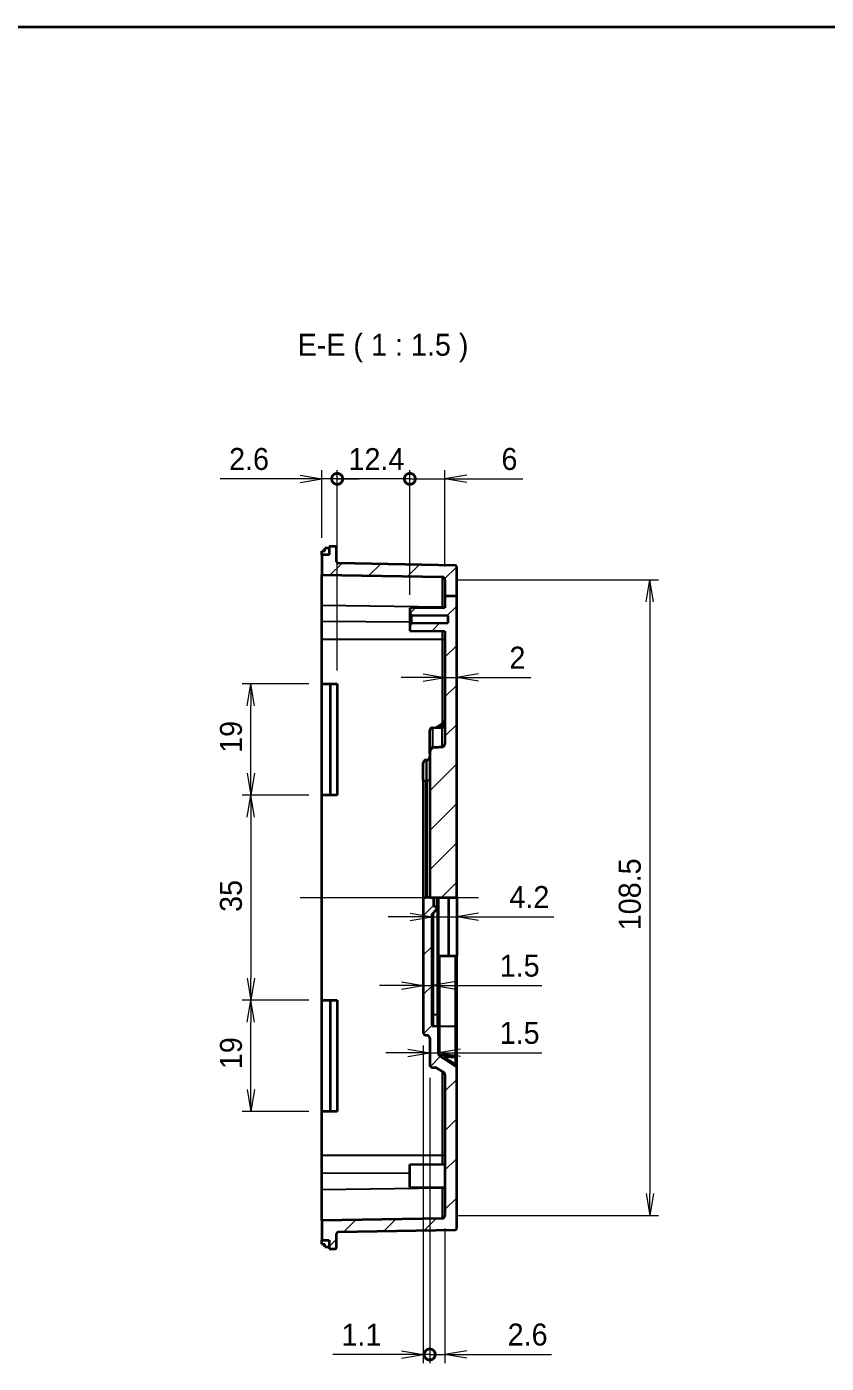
# Model space of a CAD drawing. Header units: millimetres. Extents: x 204 to 2721, y 201 to 622.
# Drawn here: x 2111.7 to 2248.2, y 394 to 622.2 of the extents above; entities that cross this region are included whole.
import ezdxf

# ---------------------------------------------------------------- set-up
doc = ezdxf.new("R2010")
doc.units = ezdxf.units.MM
doc.header["$LTSCALE"] = 1.5
doc.layers.get('Defpoints').update_dxf_attribs({"lineweight": 25})
for name, color, linetype, lineweight in [('Border (ISO)', 7, 'Continuous', 35), ('Centerline (ISO)', 131, 'Continuous', 18), ('Dimension (ISO)', 7, 'Continuous', 18), ('Hatch (ISO)', 1, 'Continuous', 18), ('Symbol (ISO)', 7, 'Continuous', 18), ('Visible (ISO)', 7, 'Continuous', 35), ('Visible Narrow (ISO)', 7, 'Continuous', 25)]:
    doc.layers.add(name, color=color, linetype=linetype, lineweight=lineweight)
doc.styles.add('Note Text (TK)', font='MS PGothic.ttf')
doc.dimstyles.new('Default - Method 1b (TK)', dxfattribs={"dimscale": 1.5, "dimtxt": 2.5, "dimasz": 2.5, "dimexe": 1, "dimexo": 1.5, "dimgap": 1, "dimtad": 1, "dimtoh": 1, "dimdsep": 46, "dimtxsty": 'Note Text (TK)', "dimblk": 'OPEN', "dimcen": 0.09, "dimdle": 5, "dimclrd": 100, "dimclre": 100, "dimclrt": 7, "dimadec": 1, "dimazin": 1, "dimtfac": 1, "dimtmove": 0, "dimatfit": 3, "dimldrblk": 'OPEN', "dimfxl": 1, "dimtolj": 1, "dimlwd": -1, "dimlwe": -1, "dimarcsym": 0})
pattern_1 = [(45, (1776.4976, 188.6977), (-3.367596, 3.367596), [])]

# ---------------------------------------------------------------- blocks, each defined once
blk = doc.blocks.new('図面枠 tk図枠')
at = {"layer": 'Border (ISO)'}
blk.add_line((14.5, 289), (405.5, 289), dxfattribs=at)
blk = doc.blocks.new('_Open')
at = {"color": 0, "linetype": 'ByBlock', "lineweight": -2}
for p, q in [((-1, 0.167), (0, 0)), ((-1, -0.167), (0, 0)), ((0, 0), (-1, 0))]:
    blk.add_line(p, q, dxfattribs=at)
blk = doc.blocks.new('*D158')
at = {"layer": 'Defpoints', "color": 0}
for p in [(2183.15, 527.77), (2183.15, 419.23), (2218.1, 419.23)]:
    blk.add_point(p, dxfattribs=at)
at = {"layer": 'Dimension (ISO)', "color": 100}
for p, q in [((2185.4, 527.77), (2219.6, 527.77)), ((2218.1, 524.02), (2218.1, 422.98)), ((2185.4, 419.23), (2219.6, 419.23))]:
    blk.add_line(p, q, dxfattribs=at)
at = {"layer": 'Dimension (ISO)', "color": 100, "xscale": 3.75, "yscale": 3.75, "zscale": 3.75}
for p, rotation in [((2218.1, 527.77), 90), ((2218.1, 419.23), 270)]:
    blk.add_blockref('_Open', p, dxfattribs=dict(at, rotation=rotation))
at = {"layer": 'Dimension (ISO)', "color": 7, "insert": (2214.72, 467.92), "char_height": 3.75, "attachment_point": 4, "rotation": 90, "style": 'Note Text (TK)'}
blk.add_mtext('\\A1;108.5', dxfattribs=at)
blk = doc.blocks.new('_DotSmall')
at = {"color": 0, "linetype": 'ByBlock', "const_width": 0.5}
blk.add_lwpolyline([(-0.0625, 0, 1), (0.0625, 0, 1)], format="xyb", close=True, dxfattribs=at)
blk = doc.blocks.new('*D159')
at = {"layer": 'Defpoints', "color": 0}
for p in [(2179.45, 450.49), (2180.55, 444.99), (2179.45, 395.49)]:
    blk.add_point(p, dxfattribs=at)
at = {"layer": 'Dimension (ISO)', "color": 100}
for p, q in [((2179.45, 448.24), (2179.45, 393.99)), ((2180.55, 442.74), (2180.55, 393.99)), ((2175.7, 395.49), (2163.98, 395.49)), ((2180.55, 395.49), (2179.45, 395.49)), ((2180.55, 395.49), (2184.3, 395.49))]:
    blk.add_line(p, q, dxfattribs=at)
at = {"layer": 'Dimension (ISO)', "color": 100, "xscale": 3.75, "yscale": 3.75, "zscale": 3.75}
blk.add_blockref('_Open', (2179.45, 395.49), dxfattribs=at)
at = {"layer": 'Dimension (ISO)', "color": 100, "xscale": 3.75, "yscale": 3.75, "zscale": 3.75, "rotation": 180}
blk.add_blockref('_DotSmall', (2180.55, 395.49), dxfattribs=at)
at = {"layer": 'Dimension (ISO)', "color": 7, "insert": (2165.48, 398.87), "char_height": 3.75, "attachment_point": 4, "style": 'Note Text (TK)'}
blk.add_mtext('\\A1;1.1', dxfattribs=at)
blk = doc.blocks.new('*D160')
at = {"layer": 'Defpoints', "color": 0}
for p in [(2162.15, 491), (2150, 456), (2162.15, 456)]:
    blk.add_point(p, dxfattribs=at)
at = {"layer": 'Dimension (ISO)', "color": 100}
for p, q in [((2159.9, 491), (2148.5, 491)), ((2150, 487.25), (2150, 459.75)), ((2159.9, 456), (2148.5, 456))]:
    blk.add_line(p, q, dxfattribs=at)
at = {"layer": 'Dimension (ISO)', "color": 100, "xscale": 3.75, "yscale": 3.75, "zscale": 3.75}
for p, rotation in [((2150, 491), 90), ((2150, 456), 270)]:
    blk.add_blockref('_Open', p, dxfattribs=dict(at, rotation=rotation))
at = {"layer": 'Dimension (ISO)', "color": 7, "insert": (2146.63, 471.05), "char_height": 3.75, "attachment_point": 4, "rotation": 90, "style": 'Note Text (TK)'}
blk.add_mtext('\\A1;35', dxfattribs=at)
blk = doc.blocks.new('*D161')
at = {"layer": 'Defpoints', "color": 0}
for p in [(2150, 456), (2162.15, 456), (2162.15, 437)]:
    blk.add_point(p, dxfattribs=at)
at = {"layer": 'Dimension (ISO)', "color": 100}
for p, q in [((2159.9, 456), (2148.5, 456)), ((2150, 440.75), (2150, 452.25)), ((2159.9, 437), (2148.5, 437))]:
    blk.add_line(p, q, dxfattribs=at)
at = {"layer": 'Dimension (ISO)', "color": 100, "xscale": 3.75, "yscale": 3.75, "zscale": 3.75}
for p, rotation in [((2150, 456), 90), ((2150, 437), 270)]:
    blk.add_blockref('_Open', p, dxfattribs=dict(at, rotation=rotation))
at = {"layer": 'Dimension (ISO)', "color": 7, "insert": (2146.63, 444.21), "char_height": 3.75, "attachment_point": 4, "rotation": 90, "style": 'Note Text (TK)'}
blk.add_mtext('\\A1;19', dxfattribs=at)
blk = doc.blocks.new('*D162')
at = {"layer": 'Defpoints', "color": 0}
for p in [(2150, 510), (2162.15, 510), (2162.15, 491)]:
    blk.add_point(p, dxfattribs=at)
at = {"layer": 'Dimension (ISO)', "color": 100}
for p, q in [((2159.9, 510), (2148.5, 510)), ((2150, 494.75), (2150, 506.25)), ((2159.9, 491), (2148.5, 491))]:
    blk.add_line(p, q, dxfattribs=at)
at = {"layer": 'Dimension (ISO)', "color": 100, "xscale": 3.75, "yscale": 3.75, "zscale": 3.75}
for p, rotation in [((2150, 510), 90), ((2150, 491), 270)]:
    blk.add_blockref('_Open', p, dxfattribs=dict(at, rotation=rotation))
at = {"layer": 'Dimension (ISO)', "color": 7, "insert": (2146.63, 498.21), "char_height": 3.75, "attachment_point": 4, "rotation": 90, "style": 'Note Text (TK)'}
blk.add_mtext('\\A1;19', dxfattribs=at)
blk = doc.blocks.new('*D132')
at = {"layer": 'Defpoints', "color": 0}
for p in [(2180.55, 444.99), (2183.15, 419.23), (2183.15, 395.49)]:
    blk.add_point(p, dxfattribs=at)
at = {"layer": 'Dimension (ISO)', "color": 100}
for p, q in [((2180.55, 442.74), (2180.55, 393.99)), ((2183.15, 416.98), (2183.15, 393.99)), ((2180.55, 395.49), (2176.8, 395.49)), ((2180.55, 395.49), (2183.15, 395.49)), ((2186.9, 395.49), (2201.34, 395.49))]:
    blk.add_line(p, q, dxfattribs=at)
at = {"layer": 'Dimension (ISO)', "color": 100, "xscale": 3.75, "yscale": 3.75, "zscale": 3.75}
blk.add_blockref('_DotSmall', (2180.55, 395.49), dxfattribs=at)
at = {"layer": 'Dimension (ISO)', "color": 100, "xscale": 3.75, "yscale": 3.75, "zscale": 3.75, "rotation": 180}
blk.add_blockref('_Open', (2183.15, 395.49), dxfattribs=at)
at = {"layer": 'Dimension (ISO)', "color": 7, "insert": (2193.85, 398.87), "char_height": 3.75, "attachment_point": 4, "style": 'Note Text (TK)'}
blk.add_mtext('\\A1;2.6', dxfattribs=at)
blk = doc.blocks.new('*D136')
at = {"layer": 'Defpoints', "color": 0}
for p in [(2185.15, 525.04), (2183.15, 519), (2185.15, 511.1)]:
    blk.add_point(p, dxfattribs=at)
at = {"layer": 'Dimension (ISO)', "color": 100}
for p, q in [((2179.4, 511.1), (2175.65, 511.1)), ((2183.15, 511.1), (2185.15, 511.1)), ((2188.9, 511.1), (2197.82, 511.1))]:
    blk.add_line(p, q, dxfattribs=at)
at = {"layer": 'Dimension (ISO)', "color": 100, "xscale": 3.75, "yscale": 3.75, "zscale": 3.75}
blk.add_blockref('_Open', (2183.15, 511.1), dxfattribs=at)
at = {"layer": 'Dimension (ISO)', "color": 100, "xscale": 3.75, "yscale": 3.75, "zscale": 3.75, "rotation": 180}
blk.add_blockref('_Open', (2185.15, 511.1), dxfattribs=at)
at = {"layer": 'Dimension (ISO)', "color": 7, "insert": (2194.15, 514.47), "char_height": 3.75, "attachment_point": 4, "style": 'Note Text (TK)'}
blk.add_mtext('\\A1;2', dxfattribs=at)
blk = doc.blocks.new('*D137')
at = {"layer": 'Defpoints', "color": 0}
for p in [(2180.95, 458.48), (2179.45, 450.49), (2180.95, 451.79)]:
    blk.add_point(p, dxfattribs=at)
at = {"layer": 'Dimension (ISO)', "color": 100}
for p, q in [((2175.7, 458.48), (2171.95, 458.48)), ((2179.45, 458.48), (2180.95, 458.48)), ((2184.7, 458.48), (2199.7, 458.48))]:
    blk.add_line(p, q, dxfattribs=at)
at = {"layer": 'Dimension (ISO)', "color": 100, "xscale": 3.75, "yscale": 3.75, "zscale": 3.75}
blk.add_blockref('_Open', (2179.45, 458.48), dxfattribs=at)
at = {"layer": 'Dimension (ISO)', "color": 100, "xscale": 3.75, "yscale": 3.75, "zscale": 3.75, "rotation": 180}
blk.add_blockref('_Open', (2180.95, 458.48), dxfattribs=at)
at = {"layer": 'Dimension (ISO)', "color": 7, "insert": (2192.49, 461.86), "char_height": 3.75, "attachment_point": 4, "style": 'Note Text (TK)'}
blk.add_mtext('\\A1;1.5', dxfattribs=at)
blk = doc.blocks.new('*D138')
at = {"layer": 'Defpoints', "color": 0}
for p in [(2180.55, 449.49), (2182.05, 447.01), (2182.05, 446.75)]:
    blk.add_point(p, dxfattribs=at)
at = {"layer": 'Dimension (ISO)', "color": 100}
for p, q in [((2176.8, 447.01), (2173.05, 447.01)), ((2180.55, 447.01), (2182.05, 447.01)), ((2185.8, 447.01), (2199.7, 447.01))]:
    blk.add_line(p, q, dxfattribs=at)
at = {"layer": 'Dimension (ISO)', "color": 100, "xscale": 3.75, "yscale": 3.75, "zscale": 3.75}
blk.add_blockref('_Open', (2180.55, 447.01), dxfattribs=at)
at = {"layer": 'Dimension (ISO)', "color": 100, "xscale": 3.75, "yscale": 3.75, "zscale": 3.75, "rotation": 180}
blk.add_blockref('_Open', (2182.05, 447.01), dxfattribs=at)
at = {"layer": 'Dimension (ISO)', "color": 7, "insert": (2192.49, 450.38), "char_height": 3.75, "attachment_point": 4, "style": 'Note Text (TK)'}
blk.add_mtext('\\A1;1.5', dxfattribs=at)
blk = doc.blocks.new('*D139')
at = {"layer": 'Defpoints', "color": 0}
for p in [(2180.95, 470.7), (2180.95, 470.22), (2185.15, 463.5)]:
    blk.add_point(p, dxfattribs=at)
at = {"layer": 'Dimension (ISO)', "color": 100}
for p, q in [((2177.2, 470.22), (2173.45, 470.22)), ((2180.95, 470.22), (2185.15, 470.22)), ((2188.9, 470.22), (2201.74, 470.22))]:
    blk.add_line(p, q, dxfattribs=at)
at = {"layer": 'Dimension (ISO)', "color": 100, "xscale": 3.75, "yscale": 3.75, "zscale": 3.75}
blk.add_blockref('_Open', (2180.95, 470.22), dxfattribs=at)
at = {"layer": 'Dimension (ISO)', "color": 100, "xscale": 3.75, "yscale": 3.75, "zscale": 3.75, "rotation": 180}
blk.add_blockref('_Open', (2185.15, 470.22), dxfattribs=at)
at = {"layer": 'Dimension (ISO)', "color": 7, "insert": (2194.15, 473.6), "char_height": 3.75, "attachment_point": 4, "style": 'Note Text (TK)'}
blk.add_mtext('\\A1;4.2', dxfattribs=at)
blk = doc.blocks.new('*D140')
at = {"layer": 'Defpoints', "color": 0}
for p in [(2177.15, 545), (2183.15, 527.77), (2177.15, 522.95)]:
    blk.add_point(p, dxfattribs=at)
at = {"layer": 'Dimension (ISO)', "color": 100}
for p, q in [((2177.15, 525.2), (2177.15, 546.5)), ((2183.15, 530.02), (2183.15, 546.5)), ((2177.15, 545), (2169.65, 545)), ((2177.15, 545), (2183.15, 545)), ((2186.9, 545), (2196.42, 545))]:
    blk.add_line(p, q, dxfattribs=at)
at = {"layer": 'Dimension (ISO)', "color": 100, "xscale": 3.75, "yscale": 3.75, "zscale": 3.75}
blk.add_blockref('_DotSmall', (2177.15, 545), dxfattribs=at)
at = {"layer": 'Dimension (ISO)', "color": 100, "xscale": 3.75, "yscale": 3.75, "zscale": 3.75, "rotation": 180}
blk.add_blockref('_Open', (2183.15, 545), dxfattribs=at)
at = {"layer": 'Dimension (ISO)', "color": 7, "insert": (2192.79, 548.37), "char_height": 3.75, "attachment_point": 4, "style": 'Note Text (TK)'}
blk.add_mtext('\\A1;6', dxfattribs=at)
blk = doc.blocks.new('*D141')
at = {"layer": 'Defpoints', "color": 0}
for p in [(2164.75, 545), (2177.15, 522.95), (2164.75, 510)]:
    blk.add_point(p, dxfattribs=at)
at = {"layer": 'Dimension (ISO)', "color": 100}
for p, q in [((2164.75, 512.25), (2164.75, 546.5)), ((2177.15, 525.2), (2177.15, 546.5)), ((2177.15, 545), (2164.75, 545))]:
    blk.add_line(p, q, dxfattribs=at)
at = {"layer": 'Dimension (ISO)', "color": 100, "xscale": 3.75, "yscale": 3.75, "zscale": 3.75, "rotation": 180}
blk.add_blockref('_DotSmall', (2164.75, 545), dxfattribs=at)
at = {"layer": 'Dimension (ISO)', "color": 100, "xscale": 3.75, "yscale": 3.75, "zscale": 3.75}
blk.add_blockref('_DotSmall', (2177.15, 545), dxfattribs=at)
at = {"layer": 'Dimension (ISO)', "color": 7, "insert": (2166.68, 548.37), "char_height": 3.75, "attachment_point": 4, "style": 'Note Text (TK)'}
blk.add_mtext('\\A1;12.4', dxfattribs=at)
blk = doc.blocks.new('*D142')
at = {"layer": 'Defpoints', "color": 0}
for p in [(2162.15, 545), (2162.15, 532.66), (2164.75, 510)]:
    blk.add_point(p, dxfattribs=at)
at = {"layer": 'Dimension (ISO)', "color": 100}
for p, q in [((2162.15, 534.91), (2162.15, 546.5)), ((2164.75, 512.25), (2164.75, 546.5)), ((2158.4, 545), (2144.79, 545)), ((2164.75, 545), (2162.15, 545)), ((2164.75, 545), (2168.5, 545))]:
    blk.add_line(p, q, dxfattribs=at)
at = {"layer": 'Dimension (ISO)', "color": 100, "xscale": 3.75, "yscale": 3.75, "zscale": 3.75}
blk.add_blockref('_Open', (2162.15, 545), dxfattribs=at)
at = {"layer": 'Dimension (ISO)', "color": 100, "xscale": 3.75, "yscale": 3.75, "zscale": 3.75, "rotation": 180}
blk.add_blockref('_DotSmall', (2164.75, 545), dxfattribs=at)
at = {"layer": 'Dimension (ISO)', "color": 7, "insert": (2146.29, 548.37), "char_height": 3.75, "attachment_point": 4, "style": 'Note Text (TK)'}
blk.add_mtext('\\A1;2.6', dxfattribs=at)

msp = doc.modelspace()

# ---------------------------------------------------------------- hatches: boundary and pattern name
at = {"layer": 'Hatch (ISO)'}
h = msp.add_hatch(dxfattribs=at)
h.set_pattern_fill('ANSI31', color=256, scale=38.1, style=0)
h.set_pattern_definition(pattern_1)
edge = h.paths.add_edge_path()
edge.add_line((2183.148, 525.04), (2185.148, 525.04))
edge.add_line((2185.148, 525.04), (2185.148, 529.981))
edge.add_ellipse((2184.898, 529.981), major_axis=(0, 0.25), ratio=1, start_angle=270, end_angle=359)
edge.add_line((2184.903, 530.231), (2164.894, 530.58))
edge.add_ellipse((2164.898, 530.83), major_axis=(-0.25, 0.004), ratio=1, start_angle=1, end_angle=90, ccw=False)
edge.add_line((2164.648, 530.83), (2164.648, 533.21))
edge.add_ellipse((2164.398, 533.21), major_axis=(0, 0.25), ratio=1, start_angle=270, end_angle=359)
edge.add_line((2164.403, 533.46), (2163.398, 533.478))
edge.add_line((2163.398, 533.478), (2163.398, 531.999))
edge.add_line((2163.398, 531.999), (2162.148, 531.999))
edge.add_line((2162.148, 531.999), (2162.148, 528.628))
edge.add_line((2162.148, 528.628), (2182.657, 528.27))
edge.add_ellipse((2182.648, 527.77), major_axis=(0.5, -0.009), ratio=1, start_angle=1, end_angle=90, ccw=False)
edge.add_line((2183.148, 527.77), (2183.148, 525.04))
h = msp.add_hatch(dxfattribs=at)
h.set_pattern_fill('ANSI31', color=256, scale=38.1, style=0)
h.set_pattern_definition(pattern_1)
edge = h.paths.add_edge_path()
edge.add_line((2180.548, 473.499), (2181.248, 473.499))
edge.add_line((2181.248, 473.499), (2185.148, 473.499))
edge.add_line((2185.148, 473.499), (2185.148, 525.04))
edge.add_line((2185.148, 525.04), (2183.148, 525.04))
edge.add_line((2183.148, 525.04), (2183.148, 522.999))
edge.add_line((2183.148, 522.999), (2177.148, 522.947))
edge.add_line((2177.148, 522.947), (2177.148, 521.999))
edge.add_line((2177.148, 521.999), (2177.448, 521.697))
edge.add_line((2177.448, 521.697), (2183.648, 521.643))
edge.add_line((2183.648, 521.643), (2183.648, 520.356))
edge.add_line((2183.648, 520.356), (2177.448, 520.302))
edge.add_line((2177.448, 520.302), (2177.148, 519.999))
edge.add_line((2177.148, 519.999), (2177.148, 519.052))
edge.add_line((2177.148, 519.052), (2183.148, 518.999))
edge.add_line((2183.148, 518.999), (2183.148, 500.06))
edge.add_spline(control_points=[(2183.148, 500.06), (2183.148, 499.939), (2183.128, 499.794), (2183.066, 499.579), (2183.019, 499.467), (2182.921, 499.322), (2182.862, 499.258), (2182.777, 499.207), (2182.748, 499.194), (2182.703, 499.181), (2182.679, 499.177), (2182.657, 499.176)], knot_values=[0.0966721, 0.0966721, 0.0966721, 0.0966721, 0.1331741, 0.1331741, 0.1637525, 0.1637525, 0.1855154, 0.1855154, 0.1934528, 0.1934528, 0.1996893, 0.1996893, 0.1996893, 0.1996893], degree=3, periodic=0)
edge.add_spline(control_points=[(2182.657, 499.176), (2181.842, 499.149), (2181.04, 499.122)], knot_values=[0, 0, 0, 0.1618365, 0.1618365, 0.1618365], weights=[1, 1.0000075, 1], degree=2, periodic=0)
edge.add_spline(control_points=[(2181.04, 499.122), (2181.019, 499.121), (2180.996, 499.117), (2180.953, 499.105), (2180.926, 499.093), (2180.845, 499.046), (2180.789, 498.985), (2180.69, 498.837), (2180.643, 498.716), (2180.568, 498.431), (2180.548, 498.208), (2180.548, 498.022)], knot_values=[0.0008541, 0.0008541, 0.0008541, 0.0008541, 0.0067798, 0.0067798, 0.0142879, 0.0142879, 0.0349322, 0.0349322, 0.0674673, 0.0674673, 0.1233774, 0.1233774, 0.1233774, 0.1233774], degree=3, periodic=0)
edge.add_line((2180.548, 498.022), (2180.548, 473.499))
h = msp.add_hatch(dxfattribs=at)
h.set_pattern_fill('ANSI31', color=256, scale=38.1, style=0)
h.set_pattern_definition(pattern_1)
edge = h.paths.add_edge_path()
edge.add_line((2179.448, 473.499), (2179.448, 450.491))
edge.add_ellipse((2179.948, 450.491), major_axis=(0, -0.5), ratio=1, start_angle=270, end_angle=359)
edge.add_line((2179.94, 449.991), (2180.057, 449.989))
edge.add_ellipse((2180.048, 449.489), major_axis=(0.5, -0.009), ratio=1, start_angle=1, end_angle=90, ccw=False)
edge.add_line((2180.548, 449.489), (2180.548, 444.991))
edge.add_ellipse((2181.048, 444.991), major_axis=(0, -0.5), ratio=1, start_angle=270, end_angle=359)
edge.add_line((2181.04, 444.491), (2181.521, 444.483))
edge.add_ellipse((2181.512, 443.983), major_axis=(0.5, -0.009), ratio=1, start_angle=58.17146, end_angle=90, ccw=False)
edge.add_line((2181.784, 444.403), (2182.919, 443.67))
edge.add_ellipse((2182.648, 443.25), major_axis=(0.42, -0.271), ratio=1, start_angle=32.82854, end_angle=90, ccw=False)
edge.add_line((2183.148, 443.25), (2183.148, 419.229))
edge.add_ellipse((2182.648, 419.229), major_axis=(0, -0.5), ratio=1, start_angle=1, end_angle=90, ccw=False)
edge.add_line((2182.657, 418.729), (2162.148, 418.371))
edge.add_line((2162.148, 418.371), (2162.148, 414.999))
edge.add_line((2162.148, 414.999), (2163.398, 414.999))
edge.add_line((2163.398, 414.999), (2163.398, 413.521))
edge.add_line((2163.398, 413.521), (2164.403, 413.539))
edge.add_ellipse((2164.398, 413.789), major_axis=(0.25, 0.004), ratio=1, start_angle=270, end_angle=359)
edge.add_line((2164.648, 413.789), (2164.648, 416.169))
edge.add_ellipse((2164.898, 416.169), major_axis=(0, 0.25), ratio=1, start_angle=1, end_angle=90, ccw=False)
edge.add_line((2164.894, 416.419), (2184.903, 416.768))
edge.add_ellipse((2184.898, 417.018), major_axis=(0.25, 0.004), ratio=1, start_angle=270, end_angle=359)
edge.add_line((2185.148, 417.018), (2185.148, 444.476))
edge.add_ellipse((2184.898, 444.476), major_axis=(0, 0.25), ratio=1, start_angle=270, end_angle=327.17146)
edge.add_line((2185.034, 444.686), (2182.163, 446.538))
edge.add_ellipse((2182.298, 446.748), major_axis=(-0.136, -0.21), ratio=1, start_angle=302.82854, end_angle=360, ccw=False)
edge.add_line((2182.048, 446.748), (2182.048, 451.262))
edge.add_ellipse((2181.798, 451.262), major_axis=(0, 0.25), ratio=1, start_angle=270, end_angle=357)
edge.add_line((2181.811, 451.512), (2181.185, 451.545))
edge.add_ellipse((2181.198, 451.794), major_axis=(-0.25, 0.013), ratio=1, start_angle=3, end_angle=90, ccw=False)
edge.add_line((2180.948, 451.794), (2180.948, 470.699))
edge.add_line((2180.948, 470.699), (2181.748, 471.499))
edge.add_line((2181.748, 471.499), (2181.748, 471.866))
edge.add_line((2181.748, 471.866), (2181.248, 471.999))
edge.add_line((2181.248, 471.999), (2181.248, 473.499))
edge.add_line((2181.248, 473.499), (2180.548, 473.499))
edge.add_line((2180.548, 473.499), (2180.057, 473.499))
edge.add_line((2180.057, 473.499), (2179.94, 473.499))
edge.add_line((2179.94, 473.499), (2179.448, 473.499))

# ---------------------------------------------------------------- linework, layer by layer
at = {"layer": 'Centerline (ISO)', "linetype": 'Continuous'}
msp.add_line((2158.398, 473.499), (2188.898, 473.499), dxfattribs=at)
at = {"layer": 'Visible (ISO)'}
for p, q in [((2162.148, 531.999), (2162.148, 532.656)), ((2163.398, 531.999), (2162.148, 531.999)), ((2162.148, 531.999), (2162.148, 528.628)), ((2162.648, 532.661), (2162.648, 533.155)), ((2164.403, 533.46), (2163.398, 533.478)), ((2163.398, 533.478), (2163.398, 531.999)), ((2164.648, 530.83), (2164.648, 533.21)), ((2184.903, 530.231), (2164.894, 530.58)), ((2185.148, 525.04), (2185.148, 529.981)), ((2162.148, 528.628), (2182.657, 528.27)), ((2162.148, 523.37), (2162.148, 528.628)), ((2183.148, 527.77), (2183.148, 525.04)), ((2183.148, 525.04), (2185.148, 525.04)), ((2183.148, 525.04), (2183.148, 522.999)), ((2185.148, 473.499), (2185.148, 525.04)), ((2162.148, 520.629), (2162.148, 523.37)), ((2183.148, 522.999), (2177.148, 522.947)), ((2177.148, 522.947), (2177.148, 521.999)), ((2162.148, 517.551), (2162.148, 520.629)), ((2177.148, 521.999), (2177.448, 521.697)), ((2177.148, 521.999), (2177.148, 519.999)), ((2177.448, 521.697), (2183.648, 521.643)), ((2177.448, 520.302), (2177.448, 521.697)), ((2183.648, 520.356), (2177.448, 520.302)), ((2183.648, 521.643), (2183.648, 520.356)), ((2177.448, 520.302), (2177.148, 519.999)), ((2177.148, 519.999), (2177.148, 519.052)), ((2177.148, 519.052), (2183.148, 518.999)), ((2183.148, 518.999), (2183.148, 500.06)), ((2162.148, 509.999), (2162.148, 517.551)), ((2162.148, 490.999), (2162.148, 509.999)), ((2162.148, 509.999), (2163.553, 509.999)), ((2163.553, 509.999), (2164.746, 509.999)), ((2163.553, 509.999), (2163.553, 490.999)), ((2164.746, 509.999), (2164.746, 490.999)), ((2181.04, 502.508), (2182.657, 502.536)), ((2182.34, 502.956), (2181.784, 502.596)), ((2182.919, 503.329), (2182.34, 502.956)), ((2180.548, 498.022), (2180.548, 502.008)), ((2180.548, 498.022), (2180.548, 473.499)), ((2179.448, 493.499), (2179.448, 496.508)), ((2179.94, 497.008), (2180.057, 497.01)), ((2179.448, 493.499), (2179.448, 473.499)), ((2162.148, 455.999), (2162.148, 490.999)), ((2163.553, 490.999), (2162.148, 490.999)), ((2164.746, 490.999), (2163.553, 490.999)), ((2179.448, 473.499), (2179.448, 450.491)), ((2179.448, 473.499), (2179.94, 473.499)), ((2180.057, 473.499), (2179.94, 473.499)), ((2180.548, 473.499), (2180.057, 473.499)), ((2180.548, 473.499), (2185.148, 473.499)), ((2181.248, 471.999), (2181.248, 473.499)), ((2181.748, 473.499), (2181.748, 471.866)), ((2182.048, 453.499), (2182.048, 473.499)), ((2183.748, 473.499), (2183.748, 463.499)), ((2185.148, 473.499), (2185.148, 463.499)), ((2180.948, 470.699), (2181.748, 471.499)), ((2180.948, 451.794), (2180.948, 470.699)), ((2181.748, 471.866), (2181.248, 471.999)), ((2181.748, 471.499), (2181.748, 471.866)), ((2182.285, 463.499), (2182.048, 463.499)), ((2183.748, 463.499), (2182.285, 463.499)), ((2184.911, 463.499), (2183.748, 463.499)), ((2184.911, 463.499), (2185.148, 463.499)), ((2185.148, 451.499), (2185.148, 463.499)), ((2162.148, 436.999), (2162.148, 455.999)), ((2162.148, 455.999), (2163.553, 455.999)), ((2163.553, 455.999), (2164.746, 455.999)), ((2163.553, 455.999), (2163.553, 436.999)), ((2164.746, 455.999), (2164.746, 436.999)), ((2182.048, 451.262), (2182.048, 453.499)), ((2179.94, 449.991), (2180.057, 449.989)), ((2181.811, 451.512), (2181.185, 451.545)), ((2182.048, 446.748), (2182.048, 451.262)), ((2185.148, 446.212), (2185.148, 451.499)), ((2180.548, 449.489), (2180.548, 444.991)), ((2185.034, 444.686), (2182.163, 446.538)), ((2183.184, 446.552), (2182.536, 446.586)), ((2184.911, 446.462), (2183.184, 446.552)), ((2185.148, 445.054), (2185.148, 446.212)), ((2185.148, 444.476), (2185.148, 445.054)), ((2181.04, 444.491), (2181.521, 444.483)), ((2181.784, 444.403), (2182.919, 443.67)), ((2183.148, 443.25), (2183.148, 419.229)), ((2185.148, 417.018), (2185.148, 444.476)), ((2162.148, 429.448), (2162.148, 436.999)), ((2163.553, 436.999), (2162.148, 436.999)), ((2164.746, 436.999), (2163.553, 436.999)), ((2162.148, 426.37), (2162.148, 429.448)), ((2177.148, 427.947), (2183.148, 427.999)), ((2177.148, 424.052), (2177.148, 427.947)), ((2162.148, 423.629), (2162.148, 426.37)), ((2162.148, 418.371), (2162.148, 423.629)), ((2177.148, 424.052), (2183.148, 423.999)), ((2182.657, 418.729), (2162.148, 418.371)), ((2162.148, 418.371), (2162.148, 414.999)), ((2164.648, 413.789), (2164.648, 416.169)), ((2164.894, 416.419), (2184.903, 416.768)), ((2162.148, 414.999), (2163.398, 414.999)), ((2162.148, 414.343), (2162.148, 414.999)), ((2162.648, 413.844), (2162.648, 414.338)), ((2163.398, 414.999), (2163.398, 413.521)), ((2163.398, 413.521), (2164.403, 413.539))]:
    msp.add_line(p, q, dxfattribs=at)
for centre, radius, start, end in [((2164.398, 533.21), 0.25, 0, 89), ((2164.898, 530.83), 0.25, 180, 269), ((2184.898, 529.981), 0.25, 0, 89), ((2182.648, 527.77), 0.5, 0, 89), ((2181.048, 502.008), 0.5, 91, 180), ((2181.512, 503.016), 0.5, 271, 302.82854), ((2182.648, 503.036), 0.5, 271, 0), ((2182.648, 503.749), 0.5, 302.82854, 0), ((2180.048, 497.51), 0.5, 271, 0), ((2179.948, 496.508), 0.5, 91, 180), ((2179.948, 450.491), 0.5, 180, 269), ((2180.048, 449.489), 0.5, 0, 89), ((2181.198, 451.794), 0.25, 180, 267), ((2181.798, 451.262), 0.25, 0, 87), ((2182.298, 446.849), 0.25, 180, 197.82141), ((2182.298, 446.748), 0.25, 180, 237.17146), ((2184.898, 446.212), 0.25, 0, 87), ((2181.048, 444.991), 0.5, 180, 269), ((2181.512, 443.983), 0.5, 57.17146, 89), ((2182.648, 443.25), 0.5, 0, 57.17146), ((2184.898, 444.476), 0.25, 0, 57.17146), ((2182.648, 419.229), 0.5, 271, 0), ((2164.898, 416.169), 0.25, 91, 180), ((2184.898, 417.018), 0.25, 271, 0), ((2164.398, 413.789), 0.25, 271, 0)]:
    msp.add_arc(centre, radius, start, end, dxfattribs=at)
for centre, major_axis, ratio, start_param, end_param in [((2231.979, 478.499), (-622.938, 0), 0.0874887, 4.8239158, 4.8247235), ((2104.25, 478.499), (640.204, 0), 0.0857297, 1.4782746, 1.4794511), ((2231.979, 468.499), (622.938, 0), 0.0874887, 4.6000545, 4.6008622), ((2104.25, 468.499), (-640.204, 0), 0.0857297, 1.6621416, 1.663318)]:
    msp.add_ellipse(centre, major_axis=major_axis, ratio=ratio, start_param=start_param, end_param=end_param, dxfattribs=at)
for points, knots in [([(2183.148, 500.06), (2183.148, 499.939), (2183.128, 499.794), (2183.066, 499.579), (2183.019, 499.467), (2182.921, 499.322), (2182.862, 499.258), (2182.777, 499.207), (2182.748, 499.194), (2182.703, 499.181), (2182.679, 499.177), (2182.657, 499.176)], [0.09667207, 0.09667207, 0.09667207, 0.09667207, 0.13317408, 0.13317408, 0.16375251, 0.16375251, 0.18551542, 0.18551542, 0.19345277, 0.19345277, 0.19968932, 0.19968932, 0.19968932, 0.19968932]), ([(2181.04, 499.122), (2181.019, 499.121), (2180.996, 499.117), (2180.953, 499.105), (2180.926, 499.093), (2180.845, 499.046), (2180.789, 498.985), (2180.69, 498.837), (2180.643, 498.716), (2180.568, 498.431), (2180.548, 498.208), (2180.548, 498.022)], [0.00085412, 0.00085412, 0.00085412, 0.00085412, 0.00677985, 0.00677985, 0.01428792, 0.01428792, 0.0349322, 0.0349322, 0.06746725, 0.06746725, 0.12337738, 0.12337738, 0.12337738, 0.12337738]), ([(2182.058, 446.778), (2182.058, 446.778), (2182.059, 446.776), (2182.062, 446.769), (2182.064, 446.763), (2182.073, 446.749), (2182.078, 446.742), (2182.088, 446.729), (2182.094, 446.723), (2182.105, 446.71), (2182.111, 446.705), (2182.122, 446.694), (2182.128, 446.689), (2182.14, 446.679), (2182.146, 446.674), (2182.16, 446.664), (2182.168, 446.658), (2182.181, 446.65), (2182.186, 446.647), (2182.199, 446.639), (2182.207, 446.635), (2182.222, 446.628), (2182.229, 446.625), (2182.245, 446.619), (2182.253, 446.616), (2182.269, 446.612), (2182.278, 446.61), (2182.297, 446.606), (2182.303, 446.605), (2182.318, 446.603), (2182.326, 446.602), (2182.346, 446.6), (2182.358, 446.598), (2182.404, 446.594), (2182.437, 446.592), (2182.481, 446.589), (2182.492, 446.589), (2182.513, 446.588), (2182.524, 446.587), (2182.535, 446.586)], [0.045769339, 0.045769339, 0.045769339, 0.045769339, 0.055655588, 0.055655588, 0.067979105, 0.067979105, 0.075212068, 0.075212068, 0.079989265, 0.079989265, 0.08342333, 0.08342333, 0.086144037, 0.086144037, 0.088652677, 0.088652677, 0.091442939, 0.091442939, 0.093289114, 0.093289114, 0.09637815, 0.09637815, 0.099759826, 0.099759826, 0.104570776, 0.104570776, 0.10957001, 0.10957001, 0.111839695, 0.111839695, 0.114288481, 0.114288481, 0.117986449, 0.117986449, 0.128058431, 0.128058431, 0.131377519, 0.131377519, 0.134720175, 0.134720175, 0.134720175, 0.134720175])]:
    msp.add_open_spline(points, degree=3, knots=knots, dxfattribs=at)
msp.add_rational_spline([(2182.657, 499.176), (2181.842, 499.149), (2181.04, 499.122)], [1, 1.00000748153, 1], degree=2, dxfattribs=at)
at = {"layer": 'Visible Narrow (ISO)'}
for p, q in [((2182.657, 528.27), (2182.657, 523.085)), ((2182.657, 523.085), (2162.148, 523.37)), ((2182.657, 523.085), (2182.657, 522.995)), ((2177.148, 520.548), (2162.148, 520.629)), ((2182.657, 519.004), (2182.657, 517.551)), ((2182.657, 517.551), (2162.148, 517.551)), ((2182.657, 517.551), (2183.148, 517.551)), ((2182.657, 517.551), (2182.657, 503.16)), ((2181.04, 502.508), (2181.04, 499.122)), ((2182.657, 499.176), (2182.657, 502.536)), ((2179.94, 497.008), (2179.94, 493.499)), ((2180.057, 493.499), (2180.057, 497.01)), ((2179.448, 493.499), (2179.94, 493.499)), ((2179.94, 473.499), (2179.94, 493.499)), ((2179.94, 493.499), (2180.057, 493.499)), ((2180.057, 493.499), (2180.057, 473.499)), ((2180.548, 493.499), (2180.057, 493.499)), ((2181.811, 473.499), (2181.811, 453.499)), ((2181.185, 453.499), (2181.185, 470.936)), ((2182.285, 451.499), (2182.285, 463.499)), ((2184.911, 463.499), (2184.911, 451.499)), ((2181.185, 453.499), (2180.948, 453.499)), ((2181.185, 451.545), (2181.185, 453.499)), ((2181.811, 453.499), (2181.185, 453.499)), ((2182.048, 453.499), (2181.811, 453.499)), ((2181.811, 453.499), (2181.811, 451.512)), ((2182.285, 451.499), (2182.048, 451.499)), ((2182.285, 446.608), (2182.285, 451.499)), ((2184.911, 451.499), (2182.285, 451.499)), ((2185.148, 451.499), (2184.911, 451.499)), ((2184.911, 451.499), (2184.911, 446.462)), ((2184.911, 445.054), (2183.148, 446.192)), ((2183.184, 446.303), (2184.911, 446.212)), ((2185.148, 446.212), (2184.911, 446.212)), ((2184.911, 446.212), (2184.911, 445.054)), ((2185.148, 445.054), (2184.911, 445.054)), ((2182.657, 443.839), (2182.657, 429.448)), ((2182.657, 429.448), (2162.148, 429.448)), ((2183.148, 429.448), (2182.657, 429.448)), ((2182.657, 429.448), (2182.657, 427.995)), ((2177.148, 426.451), (2162.148, 426.37)), ((2182.657, 423.914), (2162.148, 423.629)), ((2182.657, 424.004), (2182.657, 423.914)), ((2182.657, 423.914), (2182.657, 418.729))]:
    msp.add_line(p, q, dxfattribs=at)
for centre, major_axis, ratio, start_param, end_param in [((2182.648, 522.688), (0.5, 0), 0.7948381, 0.8941171, 1.553343), ((2183.408, 503.049), (-1.625, -0.453), 0.0012885, 5.3467235, 6.2790336), ((2182.278, 503.03), (0.009, -0.5), 0.374523, 0, 1.0470217), ((2182.611, 502.535), (-0.271, 0.42), 0.0146659, 0, 0.93231), ((2183.408, 503.049), (-1.625, -0.453), 0.0012885, 5.1206646, 5.3467235), ((2182.648, 503.036), (0.009, -0.5), 0.2363355, 0, 1.2308092), ((2182.648, 502.559), (0.271, 0.77), 0.005503, 5.1319174, 6.2902864), ((2182.648, 503.036), (0.5, 0), 0.3384984, 4.9430216, 6.2831853), ((2183.161, 446.192), (-0.136, -0.21), 0.0439954, 4.7407655, 6.2831853), ((2183.181, 446.242), (0, 0.0604), 0.9986295, 6.2308971, 8.8524364), ((2183.171, 446.303), (0.013, 0.25), 0.0522644, 4.715128, 6.2831853), ((2184.898, 446.212), (0.013, 0.25), 0.0522644, 4.715128, 6.2831853), ((2184.898, 445.071), (0.136, -0.385), 0.0165015, 6.2618808, 7.8043005), ((2182.648, 424.311), (0.5, 0), 0.7948381, 4.7298423, 5.3890682)]:
    msp.add_ellipse(centre, major_axis=major_axis, ratio=ratio, start_param=start_param, end_param=end_param, dxfattribs=at)

# ---------------------------------------------------------------- block references
at = {"xscale": 1.5, "yscale": 1.5, "zscale": 1.5}
msp.add_blockref('図面枠 tk図枠', (1776.498, 188.698), dxfattribs=at)

# ---------------------------------------------------------------- texts
at = {"layer": 'Symbol (ISO)', "color": 7, "insert": (2157.983, 564.889), "char_height": 3.75, "attachment_point": 7, "style": 'Note Text (TK)'}
msp.add_mtext('E-E ( 1 : 1.5 )', dxfattribs=at)

# ---------------------------------------------------------------- dimensions: what is measured, and where the dimension line sits
at = {"layer": 'Dimension (ISO)', "color": 100}
for base, p1, p2, angle, override, picture, middle in [((2162.148, 544.999), (2164.746, 509.999), (2162.148, 532.656), 180, {"dimgap": 1, "dimtoh": 0, "dimdec": 1, "dimblk1": 'DotSmall', "dimblk2": 'Open', "dimsah": 1, "dimdle": 0, "dimtol": 0, "dimlim": 0, "dimtp": 0, "dimtm": 0, "dimtdec": 1, "dimtofl": 1, "dimatfit": 1}, '*D142', (2149.281, 544.999)), ((2164.746, 544.999), (2177.148, 522.947), (2164.746, 509.999), 180, {"dimgap": 1, "dimtoh": 0, "dimdec": 1, "dimblk1": 'DotSmall', "dimblk2": 'DotSmall', "dimsah": 1, "dimdle": 0, "dimtol": 0, "dimlim": 0, "dimtp": 0, "dimtm": 0, "dimtdec": 1, "dimtofl": 0, "dimatfit": 1}, '*D141', (2170.947, 544.999)), ((2177.148, 544.999), (2183.148, 527.77), (2177.148, 522.947), 180, {"dimgap": 1, "dimtoh": 0, "dimdec": 1, "dimblk1": 'Open', "dimblk2": 'DotSmall', "dimsah": 1, "dimdle": 0, "dimtol": 0, "dimlim": 0, "dimtp": 0, "dimtm": 0, "dimtdec": 1, "dimtofl": 1, "dimatfit": 1}, '*D140', (2193.859, 544.999)), ((2218.098, 419.229), (2183.148, 527.77), (2183.148, 419.229), 90, {"dimgap": 1, "dimtoh": 0, "dimdec": 1, "dimtol": 0, "dimlim": 0, "dimtp": 0, "dimtm": 0, "dimtdec": 1, "dimtofl": 0, "dimatfit": 1}, '*D158', (2218.098, 473.499)), ((2185.148, 511.097), (2183.148, 518.999), (2185.148, 525.04), 180, {"dimgap": 1, "dimtoh": 0, "dimdec": 1, "dimse1": 1, "dimse2": 1, "dimtol": 0, "dimlim": 0, "dimtp": 0, "dimtm": 0, "dimtdec": 1, "dimtofl": 1, "dimatfit": 1}, '*D136', (2195.235, 511.097)), ((2150.004, 509.999), (2162.148, 490.999), (2162.148, 509.999), 90, {"dimgap": 1, "dimtoh": 0, "dimdec": 1, "dimtol": 0, "dimlim": 0, "dimtp": 0, "dimtm": 0, "dimtdec": 1, "dimtofl": 0, "dimatfit": 1}, '*D162', (2150.004, 500.499)), ((2150.004, 455.999), (2162.148, 490.999), (2162.148, 455.999), 90, {"dimgap": 1, "dimtoh": 0, "dimdec": 1, "dimtol": 0, "dimlim": 0, "dimtp": 0, "dimtm": 0, "dimtdec": 1, "dimtofl": 0, "dimatfit": 1}, '*D160', (2150.004, 473.499)), ((2180.948, 470.223), (2185.148, 463.499), (2180.948, 470.699), 180, {"dimgap": 1, "dimtoh": 0, "dimdec": 1, "dimse1": 1, "dimse2": 1, "dimtol": 0, "dimlim": 0, "dimtp": 0, "dimtm": 0, "dimtdec": 1, "dimtofl": 1, "dimatfit": 1}, '*D139', (2197.195, 470.223)), ((2180.948, 458.485), (2179.448, 450.491), (2180.948, 451.794), 180, {"dimgap": 1, "dimtoh": 0, "dimdec": 1, "dimse1": 1, "dimse2": 1, "dimtol": 0, "dimlim": 0, "dimtp": 0, "dimtm": 0, "dimtdec": 1, "dimtofl": 1, "dimatfit": 1}, '*D137', (2195.342, 458.485)), ((2150.004, 455.999), (2162.148, 436.999), (2162.148, 455.999), 90, {"dimgap": 1, "dimtoh": 0, "dimdec": 1, "dimtol": 0, "dimlim": 0, "dimtp": 0, "dimtm": 0, "dimtdec": 1, "dimtofl": 0, "dimatfit": 1}, '*D161', (2150.004, 446.499)), ((2182.048, 447.005), (2180.548, 449.489), (2182.048, 446.748), 180, {"dimgap": 1, "dimtoh": 0, "dimdec": 1, "dimse1": 1, "dimse2": 1, "dimtol": 0, "dimlim": 0, "dimtp": 0, "dimtm": 0, "dimtdec": 1, "dimtofl": 1, "dimatfit": 1}, '*D138', (2195.342, 447.005)), ((2179.448, 395.491), (2180.548, 444.991), (2179.448, 450.491), 180, {"dimgap": 1, "dimtoh": 0, "dimdec": 1, "dimblk1": 'DotSmall', "dimblk2": 'Open', "dimsah": 1, "dimdle": 0, "dimtol": 0, "dimlim": 0, "dimtp": 0, "dimtm": 0, "dimtdec": 1, "dimtofl": 1, "dimatfit": 1}, '*D159', (2167.966, 395.491)), ((2183.148, 395.491), (2180.548, 444.991), (2183.148, 419.229), 180, {"dimgap": 1, "dimtoh": 0, "dimdec": 1, "dimblk1": 'DotSmall', "dimblk2": 'Open', "dimsah": 1, "dimdle": 0, "dimtol": 0, "dimlim": 0, "dimtp": 0, "dimtm": 0, "dimtdec": 1, "dimtofl": 1, "dimatfit": 1}, '*D132', (2196.843, 395.491))]:
    dim = msp.add_linear_dim(base=base, p1=p1, p2=p2, angle=angle, dimstyle='Default - Method 1b (TK)', override=override, dxfattribs=at)
    dim.commit()
    dim.dimension.update_dxf_attribs({"geometry": picture, "text_midpoint": middle, "dimtype": 160})

doc.saveas('drawing.dxf')
